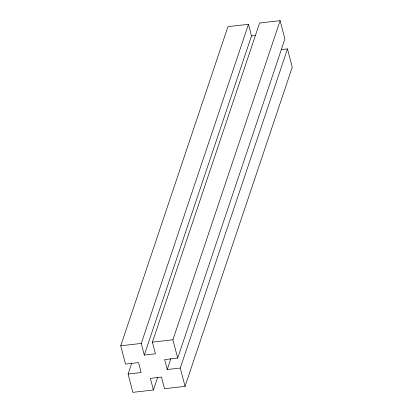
<?xml version="1.0" encoding="UTF-8"?>
<svg xmlns="http://www.w3.org/2000/svg" width="413" height="413" viewBox="0 0 413 413"><rect width="100%" height="100%" fill="white"/><g stroke="black" fill="none" stroke-linecap="round" stroke-linejoin="round"><path stroke-width="0.62" d="M157.709 377.152L153.399 389.991L132.872 392.35L128.102 374.033L141.148 372.531L138.561 362.599L125.516 364.101L120.746 345.784L227.95 26.649L248.471 24.29L251.507 35.931L144.297 355.066L155.427 353.786L152.397 342.145L259.601 23.009L280.128 20.65L284.898 38.967L177.688 358.097L164.648 359.599L167.234 369.532L180.28 368.035L287.484 48.899L281.274 49.617M128.102 374.033L131.799 363.027M144.297 355.066L141.267 343.425L248.471 24.29M177.688 358.097L172.918 339.78L280.128 20.65M167.234 369.532L170.93 358.53M153.399 389.991L150.363 378.349L161.493 377.069L164.529 388.71L185.05 386.351L292.254 67.216L287.484 48.899M251.507 35.931L255.833 35.435M120.746 345.784L141.267 343.425M152.397 342.145L172.918 339.78M180.28 368.035L185.05 386.351"/></g></svg>
